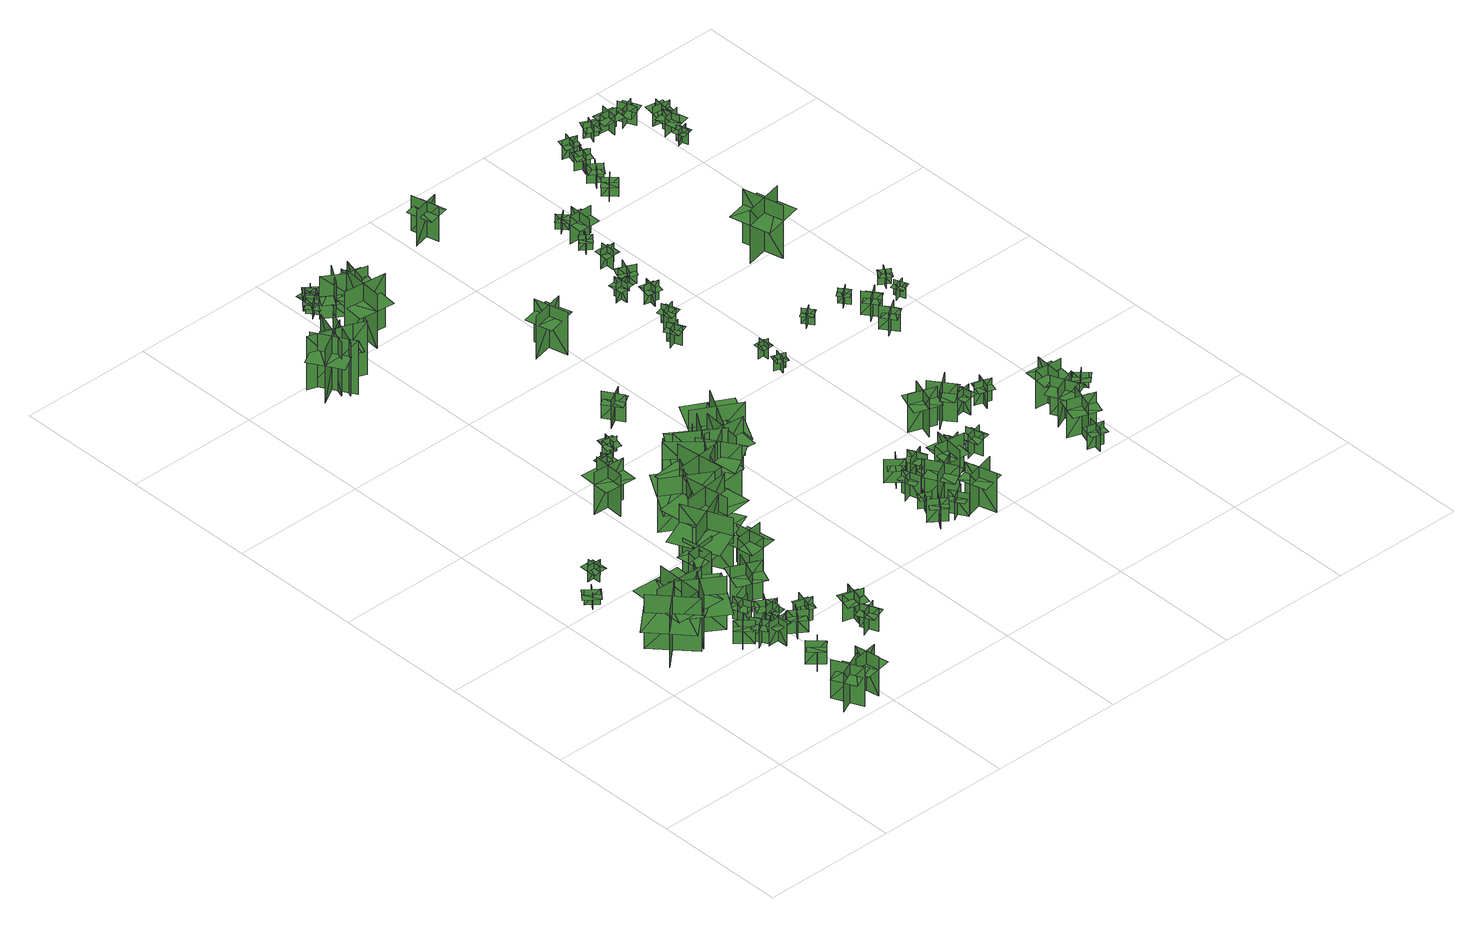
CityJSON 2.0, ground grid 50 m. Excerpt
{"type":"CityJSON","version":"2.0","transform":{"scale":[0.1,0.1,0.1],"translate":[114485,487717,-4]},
"CityObjects":{
"tree1":{"type":"SolitaryVegetationObject","geometry":[{"type":"MultiSurface","lod":"1","boundaries":[[[0,1,2]],[[0,2,3]],[[4,5,6]],[[4,6,7]],[[8,9,10]],[[8,10,11]],[[8,11,12]],[[8,12,13]]]}]},
"tree2":{"type":"SolitaryVegetationObject","geometry":[{"type":"MultiSurface","lod":"1","boundaries":[[[14,15,16]],[[14,16,17]],[[18,19,20]],[[18,20,21]],[[22,23,24]],[[22,24,25]],[[22,26,27]],[[22,27,23]]]}]},
"tree3":{"type":"SolitaryVegetationObject","geometry":[{"type":"MultiSurface","lod":"1","boundaries":[[[28,29,30]],[[28,30,31]],[[32,33,34]],[[32,34,35]],[[36,37,38]],[[36,38,39]],[[36,39,40]],[[36,40,41]]]}]},
"tree4":{"type":"SolitaryVegetationObject","geometry":[{"type":"MultiSurface","lod":"1","boundaries":[[[42,43,44]],[[42,44,45]],[[46,47,48]],[[46,48,49]],[[50,51,52]],[[50,52,53]],[[50,53,54]],[[50,54,55]]]}]},
"tree5":{"type":"SolitaryVegetationObject","geometry":[{"type":"MultiSurface","lod":"1","boundaries":[[[56,57,58]],[[56,58,59]],[[60,61,62]],[[60,62,63]],[[64,65,66]],[[64,66,67]],[[64,68,69]],[[64,69,65]]]}]},
"tree6":{"type":"SolitaryVegetationObject","geometry":[{"type":"MultiSurface","lod":"1","boundaries":[[[70,71,72]],[[70,72,73]],[[74,75,76]],[[74,76,77]],[[78,79,80]],[[78,80,81]],[[78,81,82]],[[78,82,83]]]}]},
"tree7":{"type":"SolitaryVegetationObject","geometry":[{"type":"MultiSurface","lod":"1","boundaries":[[[84,85,86]],[[84,86,87]],[[88,89,90]],[[88,90,91]],[[92,93,94]],[[92,94,95]],[[92,96,97]],[[92,97,93]]]}]},
"tree8":{"type":"SolitaryVegetationObject","geometry":[{"type":"MultiSurface","lod":"1","boundaries":[[[98,99,100]],[[98,100,101]],[[102,103,104]],[[102,104,105]],[[106,107,108]],[[106,108,109]],[[106,110,111]],[[106,111,107]]]}]},
"tree9":{"type":"SolitaryVegetationObject","geometry":[{"type":"MultiSurface","lod":"1","boundaries":[[[112,113,114]],[[112,114,115]],[[116,117,118]],[[116,118,119]],[[120,121,122]],[[120,122,123]],[[120,124,125]],[[120,125,121]]]}]},
"tree10":{"type":"SolitaryVegetationObject","geometry":[{"type":"MultiSurface","lod":"1","boundaries":[[[126,127,128]],[[126,128,129]],[[130,131,132]],[[130,132,133]],[[134,135,136]],[[134,136,137]],[[134,138,139]],[[134,139,135]]]}]},
"tree11":{"type":"SolitaryVegetationObject","geometry":[{"type":"MultiSurface","lod":"1","boundaries":[[[140,141,142]],[[140,142,143]],[[144,145,146]],[[144,146,147]],[[148,149,150]],[[148,150,151]],[[148,152,153]],[[148,153,149]]]}]},
"tree12":{"type":"SolitaryVegetationObject","geometry":[{"type":"MultiSurface","lod":"1","boundaries":[[[154,155,156]],[[154,156,157]],[[158,159,160]],[[158,160,161]],[[162,163,164]],[[162,164,165]],[[162,165,166]],[[162,166,167]]]}]},
"tree13":{"type":"SolitaryVegetationObject","geometry":[{"type":"MultiSurface","lod":"1","boundaries":[[[168,169,170]],[[168,170,171]],[[172,173,174]],[[172,174,175]],[[176,177,178]],[[176,178,179]],[[176,179,180]],[[176,180,181]]]}]},
"tree14":{"type":"SolitaryVegetationObject","geometry":[{"type":"MultiSurface","lod":"1","boundaries":[[[182,183,184]],[[182,184,185]],[[186,187,188]],[[186,188,189]],[[190,191,192]],[[190,192,193]],[[190,194,195]],[[190,195,191]]]}]},
"tree15":{"type":"SolitaryVegetationObject","geometry":[{"type":"MultiSurface","lod":"1","boundaries":[[[196,197,198]],[[196,198,199]],[[200,201,202]],[[200,202,203]],[[204,205,206]],[[204,206,207]],[[204,207,208]],[[204,208,209]]]}]},
"tree16":{"type":"SolitaryVegetationObject","geometry":[{"type":"MultiSurface","lod":"1","boundaries":[[[210,211,212]],[[210,212,213]],[[214,215,216]],[[214,216,217]],[[218,219,220]],[[218,220,221]],[[218,222,223]],[[218,223,219]]]}]},
"tree17":{"type":"SolitaryVegetationObject","geometry":[{"type":"MultiSurface","lod":"1","boundaries":[[[224,225,226]],[[224,226,227]],[[228,229,230]],[[228,230,231]],[[232,233,234]],[[232,234,235]],[[232,236,237]],[[232,237,233]]]}]},
"tree18":{"type":"SolitaryVegetationObject","geometry":[{"type":"MultiSurface","lod":"1","boundaries":[[[238,239,240]],[[238,240,241]],[[242,243,244]],[[242,244,245]],[[246,247,248]],[[246,248,249]],[[246,249,250]],[[246,250,251]]]}]},
"tree19":{"type":"SolitaryVegetationObject","geometry":[{"type":"MultiSurface","lod":"1","boundaries":[[[252,253,254]],[[252,254,255]],[[256,257,258]],[[256,258,259]],[[260,261,262]],[[260,262,263]],[[260,264,265]],[[260,265,261]]]}]},
"tree20":{"type":"SolitaryVegetationObject","geometry":[{"type":"MultiSurface","lod":"1","boundaries":[[[266,267,268]],[[266,268,269]],[[270,271,272]],[[270,272,273]],[[274,275,276]],[[274,276,277]],[[274,277,278]],[[274,278,279]]]}]},
"tree21":{"type":"SolitaryVegetationObject","geometry":[{"type":"MultiSurface","lod":"1","boundaries":[[[280,281,282]],[[280,282,283]],[[284,285,286]],[[284,286,287]],[[288,289,290]],[[288,290,291]],[[288,291,292]],[[288,292,293]]]}]},
"tree22":{"type":"SolitaryVegetationObject","geometry":[{"type":"MultiSurface","lod":"1","boundaries":[[[294,295,296]],[[294,296,297]],[[298,299,300]],[[298,300,301]],[[302,303,304]],[[302,304,305]],[[302,305,306]],[[302,306,307]]]}]},
"tree23":{"type":"SolitaryVegetationObject","geometry":[{"type":"MultiSurface","lod":"1","boundaries":[[[308,309,310]],[[308,310,311]],[[312,313,314]],[[312,314,315]],[[316,317,318]],[[316,318,319]],[[316,319,320]],[[316,320,321]]]}]},
"tree24":{"type":"SolitaryVegetationObject","geometry":[{"type":"MultiSurface","lod":"1","boundaries":[[[322,323,324]],[[322,324,325]],[[326,327,328]],[[326,328,329]],[[330,331,332]],[[330,332,333]],[[330,333,334]],[[330,334,335]]]}]},
"tree25":{"type":"SolitaryVegetationObject","geometry":[{"type":"MultiSurface","lod":"1","boundaries":[[[336,337,338]],[[336,338,339]],[[340,341,342]],[[340,342,343]],[[344,345,346]],[[344,346,347]],[[344,347,348]],[[344,348,349]]]}]},
"tree26":{"type":"SolitaryVegetationObject","geometry":[{"type":"MultiSurface","lod":"1","boundaries":[[[350,351,352]],[[350,352,353]],[[354,355,356]],[[354,356,357]],[[358,359,360]],[[358,360,361]],[[358,361,362]],[[358,362,363]]]}]},
"tree27":{"type":"SolitaryVegetationObject","geometry":[{"type":"MultiSurface","lod":"1","boundaries":[[[364,365,366]],[[364,366,367]],[[368,369,370]],[[368,370,371]],[[372,373,374]],[[372,374,375]],[[372,375,376]],[[372,376,377]]]}]},
"tree28":{"type":"SolitaryVegetationObject","geometry":[{"type":"MultiSurface","lod":"1","boundaries":[[[378,379,380]],[[378,380,381]],[[382,383,384]],[[382,384,385]],[[386,387,388]],[[386,388,389]],[[386,389,390]],[[386,390,391]]]}]},
"tree29":{"type":"SolitaryVegetationObject","geometry":[{"type":"MultiSurface","lod":"1","boundaries":[[[392,393,394]],[[392,394,395]],[[396,397,398]],[[396,398,399]],[[400,401,402]],[[400,402,403]],[[400,403,404]],[[400,404,405]]]}]},
"tree30":{"type":"SolitaryVegetationObject","geometry":[{"type":"MultiSurface","lod":"1","boundaries":[[[406,407,408]],[[406,408,409]],[[410,411,412]],[[410,412,413]],[[414,415,416]],[[414,416,417]],[[414,417,418]],[[414,418,419]]]}]},
"tree31":{"type":"SolitaryVegetationObject","geometry":[{"type":"MultiSurface","lod":"1","boundaries":[[[420,421,422]],[[420,422,423]],[[424,425,426]],[[424,426,427]],[[428,429,430]],[[428,430,431]],[[428,431,432]],[[428,432,433]]]}]},
"tree32":{"type":"SolitaryVegetationObject","geometry":[{"type":"MultiSurface","lod":"1","boundaries":[[[434,435,436]],[[434,436,437]],[[438,439,440]],[[438,440,441]],[[442,443,444]],[[442,444,445]],[[442,445,446]],[[442,446,447]]]}]},
"tree33":{"type":"SolitaryVegetationObject","geometry":[{"type":"MultiSurface","lod":"1","boundaries":[[[448,449,450]],[[448,450,451]],[[452,453,454]],[[452,454,455]],[[456,457,458]],[[456,458,459]],[[456,459,460]],[[456,460,461]]]}]},
"tree34":{"type":"SolitaryVegetationObject","geometry":[{"type":"MultiSurface","lod":"1","boundaries":[[[462,463,464]],[[462,464,465]],[[466,467,468]],[[466,468,469]],[[470,471,472]],[[470,472,473]],[[470,473,474]],[[470,474,475]]]}]},
"tree35":{"type":"SolitaryVegetationObject","geometry":[{"type":"MultiSurface","lod":"1","boundaries":[[[476,477,478]],[[476,478,479]],[[480,481,482]],[[480,482,483]],[[484,485,486]],[[484,486,487]],[[484,487,488]],[[484,488,489]]]}]},
"tree36":{"type":"SolitaryVegetationObject","geometry":[{"type":"MultiSurface","lod":"1","boundaries":[[[490,491,492]],[[490,492,493]],[[494,495,496]],[[494,496,497]],[[498,499,500]],[[498,500,501]],[[498,501,502]],[[498,502,503]]]}]},
"tree37":{"type":"SolitaryVegetationObject","geometry":[{"type":"MultiSurface","lod":"1","boundaries":[[[504,505,506]],[[504,506,507]],[[508,509,510]],[[508,510,511]],[[512,513,514]],[[512,514,515]],[[512,515,516]],[[512,516,517]]]}]},
"tree38":{"type":"SolitaryVegetationObject","geometry":[{"type":"MultiSurface","lod":"1","boundaries":[[[518,519,520]],[[518,520,521]],[[522,523,524]],[[522,524,525]],[[526,527,528]],[[526,528,529]],[[526,529,530]],[[526,530,531]]]}]},
"tree39":{"type":"SolitaryVegetationObject","geometry":[{"type":"MultiSurface","lod":"1","boundaries":[[[532,533,534]],[[532,534,535]],[[536,537,538]],[[536,538,539]],[[540,541,542]],[[540,542,543]],[[540,543,544]],[[540,544,545]]]}]},
"tree40":{"type":"SolitaryVegetationObject","geometry":[{"type":"MultiSurface","lod":"1","boundaries":[[[546,547,548]],[[546,548,549]],[[550,551,552]],[[550,552,553]],[[554,555,556]],[[554,556,557]],[[554,558,559]],[[554,559,555]]]}]},
"tree41":{"type":"SolitaryVegetationObject","geometry":[{"type":"MultiSurface","lod":"1","boundaries":[[[560,561,562]],[[560,562,563]],[[564,565,566]],[[564,566,567]],[[568,569,570]],[[568,570,571]],[[568,571,572]],[[568,572,573]]]}]},
"tree42":{"type":"SolitaryVegetationObject","geometry":[{"type":"MultiSurface","lod":"1","boundaries":[[[574,575,576]],[[574,576,577]],[[578,579,580]],[[578,580,581]],[[582,583,584]],[[582,584,585]],[[582,585,586]],[[582,586,587]]]}]},
"tree43":{"type":"SolitaryVegetationObject","geometry":[{"type":"MultiSurface","lod":"1","boundaries":[[[588,589,590]],[[588,590,591]],[[592,593,594]],[[592,594,595]],[[596,597,593]],[[596,593,592]],[[598,599,589]],[[598,589,588]],[[588,589,600]],[[588,600,601]],[[588,602,603]],[[588,603,589]]]}]},
"tree44":{"type":"SolitaryVegetationObject","geometry":[{"type":"MultiSurface","lod":"1","boundaries":[[[604,605,606]],[[604,606,607]],[[608,609,610]],[[608,610,611]],[[612,613,614]],[[612,614,615]],[[612,615,616]],[[612,616,617]]]}]},
"tree45":{"type":"SolitaryVegetationObject","geometry":[{"type":"MultiSurface","lod":"1","boundaries":[[[618,619,620]],[[618,620,621]],[[622,623,624]],[[622,624,625]],[[626,627,628]],[[626,628,629]],[[626,629,630]],[[626,630,631]]]}]},
"tree46":{"type":"SolitaryVegetationObject","geometry":[{"type":"MultiSurface","lod":"1","boundaries":[[[632,633,634]],[[632,634,635]],[[636,637,638]],[[636,638,639]],[[640,641,642]],[[640,642,643]],[[640,644,645]],[[640,645,641]]]}]},
"tree47":{"type":"SolitaryVegetationObject","geometry":[{"type":"MultiSurface","lod":"1","boundaries":[[[646,647,648]],[[646,648,649]],[[650,651,652]],[[650,652,653]],[[654,655,656]],[[654,656,657]],[[654,657,658]],[[654,658,659]]]}]},
"tree48":{"type":"SolitaryVegetationObject","geometry":[{"type":"MultiSurface","lod":"1","boundaries":[[[660,661,662]],[[660,662,663]],[[664,665,666]],[[664,666,667]],[[668,669,670]],[[668,670,671]],[[668,672,673]],[[668,673,669]]]}]},
"tree49":{"type":"SolitaryVegetationObject","geometry":[{"type":"MultiSurface","lod":"1","boundaries":[[[674,675,676]],[[674,676,677]],[[678,679,680]],[[678,680,681]],[[682,683,684]],[[682,684,685]],[[682,685,686]],[[682,686,687]]]}]},
"tree50":{"type":"SolitaryVegetationObject","geometry":[{"type":"MultiSurface","lod":"1","boundaries":[[[688,689,690]],[[688,690,691]],[[692,693,694]],[[692,694,695]],[[696,697,698]],[[696,698,699]],[[696,700,701]],[[696,701,697]]]}]},
"tree51":{"type":"SolitaryVegetationObject","geometry":[{"type":"MultiSurface","lod":"1","boundaries":[[[702,703,704]],[[702,704,705]],[[706,707,708]],[[706,708,709]],[[710,711,712]],[[710,712,713]],[[710,714,715]],[[710,715,711]]]}]},
"tree52":{"type":"SolitaryVegetationObject","geometry":[{"type":"MultiSurface","lod":"1","boundaries":[[[716,717,718]],[[716,718,719]],[[720,721,722]],[[720,722,723]],[[724,725,726]],[[724,726,727]],[[724,728,729]],[[724,729,725]]]}]},
"tree53":{"type":"SolitaryVegetationObject","geometry":[{"type":"MultiSurface","lod":"1","boundaries":[[[730,731,732]],[[730,732,733]],[[734,735,736]],[[734,736,737]],[[738,739,740]],[[738,740,741]],[[738,742,743]],[[738,743,739]]]}]},
"tree54":{"type":"SolitaryVegetationObject","geometry":[{"type":"MultiSurface","lod":"1","boundaries":[[[744,745,746]],[[744,746,747]],[[748,749,750]],[[748,750,751]],[[752,753,754]],[[752,754,755]],[[752,755,756]],[[752,756,757]]]}]},
"tree55":{"type":"SolitaryVegetationObject","geometry":[{"type":"MultiSurface","lod":"1","boundaries":[[[758,759,760]],[[758,760,761]],[[762,763,764]],[[762,764,765]],[[766,767,768]],[[766,768,769]],[[766,770,771]],[[766,771,767]]]}]},
"tree56":{"type":"SolitaryVegetationObject","geometry":[{"type":"MultiSurface","lod":"1","boundaries":[[[772,773,774]],[[772,774,775]],[[776,777,778]],[[776,778,779]],[[780,781,782]],[[780,782,783]],[[780,784,785]],[[780,785,781]]]}]},
"tree57":{"type":"SolitaryVegetationObject","geometry":[{"type":"MultiSurface","lod":"1","boundaries":[[[786,787,788]],[[786,788,789]],[[790,791,792]],[[790,792,793]],[[794,795,796]],[[794,796,797]],[[794,798,799]],[[794,799,795]]]}]},
"tree58":{"type":"SolitaryVegetationObject","geometry":[{"type":"MultiSurface","lod":"1","boundaries":[[[800,801,802]],[[800,802,803]],[[804,805,806]],[[804,806,807]],[[808,809,810]],[[808,810,811]],[[808,812,813]],[[808,813,809]]]}]},
"tree59":{"type":"SolitaryVegetationObject","geometry":[{"type":"MultiSurface","lod":"1","boundaries":[[[814,815,816]],[[814,816,817]],[[818,819,820]],[[818,820,821]],[[822,823,824]],[[822,824,825]],[[822,826,827]],[[822,827,823]]]}]},
"tree60":{"type":"SolitaryVegetationObject","geometry":[{"type":"MultiSurface","lod":"1","boundaries":[[[828,829,830]],[[828,830,831]],[[832,833,834]],[[832,834,835]],[[836,837,838]],[[836,838,839]],[[836,839,840]],[[836,840,841]]]}]},
"tree61":{"type":"SolitaryVegetationObject","geometry":[{"type":"MultiSurface","lod":"1","boundaries":[[[842,843,844]],[[842,844,845]],[[846,847,848]],[[846,848,849]],[[850,851,852]],[[850,852,853]],[[850,853,854]],[[850,854,855]]]}]},
"tree62":{"type":"SolitaryVegetationObject","geometry":[{"type":"MultiSurface","lod":"1","boundaries":[[[856,857,858]],[[856,858,859]],[[860,861,862]],[[860,862,863]],[[864,865,866]],[[864,866,867]],[[864,867,868]],[[864,868,869]]]}]},
"tree63":{"type":"SolitaryVegetationObject","geometry":[{"type":"MultiSurface","lod":"1","boundaries":[[[870,871,872]],[[870,872,873]],[[874,875,876]],[[874,876,877]],[[878,879,880]],[[878,880,881]],[[878,881,882]],[[878,882,883]]]}]},
"tree64":{"type":"SolitaryVegetationObject","geometry":[{"type":"MultiSurface","lod":"1","boundaries":[[[884,885,886]],[[884,886,887]],[[888,889,890]],[[888,890,891]],[[892,893,894]],[[892,894,895]],[[892,895,896]],[[892,896,897]]]}]},
"tree65":{"type":"SolitaryVegetationObject","geometry":[{"type":"MultiSurface","lod":"1","boundaries":[[[898,899,900]],[[898,900,901]],[[902,903,904]],[[902,904,905]],[[906,907,908]],[[906,908,909]],[[906,909,910]],[[906,910,911]]]}]},
"tree66":{"type":"SolitaryVegetationObject","geometry":[{"type":"MultiSurface","lod":"1","boundaries":[[[912,913,914]],[[912,914,915]],[[916,917,918]],[[916,918,919]],[[920,921,922]],[[920,922,923]],[[920,923,924]],[[920,924,925]]]}]},
"tree67":{"type":"SolitaryVegetationObject","geometry":[{"type":"MultiSurface","lod":"1","boundaries":[[[926,927,928]],[[926,928,929]],[[930,931,932]],[[930,932,933]],[[934,935,936]],[[934,936,937]],[[934,937,938]],[[934,938,939]]]}]},
"tree68":{"type":"SolitaryVegetationObject","geometry":[{"type":"MultiSurface","lod":"1","boundaries":[[[940,941,942]],[[940,942,943]],[[944,945,946]],[[944,946,947]],[[948,949,950]],[[948,950,951]],[[948,952,953]],[[948,953,949]]]}]},
"tree69":{"type":"SolitaryVegetationObject","geometry":[{"type":"MultiSurface","lod":"1","boundaries":[[[954,955,956]],[[954,956,957]],[[958,959,960]],[[958,960,961]],[[962,963,964]],[[962,964,965]],[[962,965,966]],[[962,966,967]]]}]},
"tree70":{"type":"SolitaryVegetationObject","geometry":[{"type":"MultiSurface","lod":"1","boundaries":[[[968,969,970]],[[968,970,971]],[[972,973,974]],[[972,974,975]],[[976,977,978]],[[976,978,979]],[[976,979,980]],[[976,980,981]]]}]},
"tree71":{"type":"SolitaryVegetationObject","geometry":[{"type":"MultiSurface","lod":"1","boundaries":[[[982,983,984]],[[982,984,985]],[[986,987,988]],[[986,988,989]],[[990,991,992]],[[990,992,993]],[[990,993,994]],[[990,994,995]]]}]},
"tree72":{"type":"SolitaryVegetationObject","geometry":[{"type":"MultiSurface","lod":"1","boundaries":[[[996,997,998]],[[996,998,999]],[[1000,1001,1002]],[[1000,1002,1003]],[[1004,1005,1006]],[[1004,1006,1007]],[[1004,1007,1008]],[[1004,1008,1009]]]}]},
"tree73":{"type":"SolitaryVegetationObject","geometry":[{"type":"MultiSurface","lod":"1","boundaries":[[[1010,1011,1012]],[[1010,1012,1013]],[[1014,1015,1016]],[[1014,1016,1017]],[[1018,1019,1020]],[[1018,1020,1021]],[[1018,1021,1022]],[[1018,1022,1023]]]}]},
"tree74":{"type":"SolitaryVegetationObject","geometry":[{"type":"MultiSurface","lod":"1","boundaries":[[[1024,1025,1026]],[[1024,1026,1027]],[[1028,1029,1030]],[[1028,1030,1031]],[[1032,1033,1034]],[[1032,1034,1035]],[[1032,1035,1036]],[[1032,1036,1037]]]}]},
"tree75":{"type":"SolitaryVegetationObject","geometry":[{"type":"MultiSurface","lod":"1","boundaries":[[[1038,1039,1040]],[[1038,1040,1041]],[[1042,1043,1044]],[[1042,1044,1045]],[[1046,1047,1048]],[[1046,1048,1049]],[[1046,1049,1050]],[[1046,1050,1051]]]}]},
"tree76":{"type":"SolitaryVegetationObject","geometry":[{"type":"MultiSurface","lod":"1","boundaries":[[[1052,1053,1054]],[[1052,1054,1055]],[[1056,1057,1058]],[[1056,1058,1059]],[[1060,1061,1062]],[[1060,1062,1063]],[[1060,1063,1064]],[[1060,1064,1065]]]}]},
"tree77":{"type":"SolitaryVegetationObject","geometry":[{"type":"MultiSurface","lod":"1","boundaries":[[[1066,1067,1068]],[[1066,1068,1069]],[[1070,1071,1072]],[[1070,1072,1073]],[[1074,1075,1076]],[[1074,1076,1077]],[[1074,1077,1078]],[[1074,1078,1079]]]}]},
"tree78":{"type":"SolitaryVegetationObject","geometry":[{"type":"MultiSurface","lod":"1","boundaries":[[[1080,1081,1082]],[[1080,1082,1083]],[[1084,1085,1086]],[[1084,1086,1087]],[[1088,1089,1090]],[[1088,1090,1091]],[[1088,1091,1092]],[[1088,1092,1093]]]}]},
"tree79":{"type":"SolitaryVegetationObject","geometry":[{"type":"MultiSurface","lod":"1","boundaries":[[[1094,1095,1096]],[[1094,1096,1097]],[[1098,1099,1100]],[[1098,1100,1101]],[[1102,1103,1104]],[[1102,1104,1105]],[[1102,1105,1106]],[[1102,1106,1107]]]}]},
"tree80":{"type":"SolitaryVegetationObject","geometry":[{"type":"MultiSurface","lod":"1","boundaries":[[[1108,1109,1110]],[[1108,1110,1111]],[[1112,1113,1114]],[[1112,1114,1115]],[[1116,1117,1118]],[[1116,1118,1119]],[[1116,1119,1120]],[[1116,1120,1121]]]}]},
"tree81":{"type":"SolitaryVegetationObject","geometry":[{"type":"MultiSurface","lod":"1","boundaries":[[[1122,1123,1124]],[[1122,1124,1125]],[[1126,1127,1128]],[[1126,1128,1129]],[[1130,1131,1132]],[[1130,1132,1133]],[[1130,1133,1134]],[[1130,1134,1135]]]}]},
"tree82":{"type":"SolitaryVegetationObject","geometry":[{"type":"MultiSurface","lod":"1","boundaries":[[[1136,1137,1138]],[[1136,1138,1139]],[[1140,1141,1142]],[[1140,1142,1143]],[[1144,1145,1146]],[[1144,1146,1147]],[[1144,1147,1148]],[[1144,1148,1149]]]}]},
"tree83":{"type":"SolitaryVegetationObject","geometry":[{"type":"MultiSurface","lod":"1","boundaries":[[[1150,1151,1152]],[[1150,1152,1153]],[[1154,1155,1156]],[[1154,1156,1157]],[[1158,1159,1160]],[[1158,1160,1161]],[[1158,1162,1163]],[[1158,1163,1159]]]}]},
"tree84":{"type":"SolitaryVegetationObject","geometry":[{"type":"MultiSurface","lod":"1","boundaries":[[[1164,1165,1166]],[[1164,1166,1167]],[[1168,1169,1170]],[[1168,1170,1171]],[[1172,1173,1174]],[[1172,1174,1175]],[[1172,1176,1177]],[[1172,1177,1173]]]}]},
"tree85":{"type":"SolitaryVegetationObject","geometry":[{"type":"MultiSurface","lod":"1","boundaries":[[[1178,1179,1180]],[[1178,1180,1181]],[[1182,1183,1184]],[[1182,1184,1185]],[[1186,1187,1188]],[[1186,1188,1189]],[[1186,1189,1190]],[[1186,1190,1191]]]}]},
"tree86":{"type":"SolitaryVegetationObject","geometry":[{"type":"MultiSurface","lod":"1","boundaries":[[[1192,1193,1194]],[[1192,1194,1195]],[[1196,1197,1198]],[[1196,1198,1199]],[[1200,1201,1202]],[[1200,1202,1203]],[[1200,1203,1204]],[[1200,1204,1205]]]}]},
"tree87":{"type":"SolitaryVegetationObject","geometry":[{"type":"MultiSurface","lod":"1","boundaries":[[[1206,1207,1208]],[[1206,1208,1209]],[[1210,1211,1212]],[[1210,1212,1213]],[[1214,1215,1216]],[[1214,1216,1217]],[[1214,1217,1218]],[[1214,1218,1219]]]}]},
"tree88":{"type":"SolitaryVegetationObject","geometry":[{"type":"MultiSurface","lod":"1","boundaries":[[[1220,1221,1222]],[[1220,1222,1223]],[[1224,1225,1226]],[[1224,1226,1227]],[[1228,1229,1230]],[[1228,1230,1231]],[[1228,1231,1232]],[[1228,1232,1233]]]}]},
"tree89":{"type":"SolitaryVegetationObject","geometry":[{"type":"MultiSurface","lod":"1","boundaries":[[[1234,1235,1236]],[[1234,1236,1237]],[[1238,1239,1240]],[[1238,1240,1241]],[[1242,1243,1244]],[[1242,1244,1245]],[[1242,1245,1246]],[[1242,1246,1247]]]}]},
"tree90":{"type":"SolitaryVegetationObject","geometry":[{"type":"MultiSurface","lod":"1","boundaries":[[[1248,1249,1250]],[[1248,1250,1251]],[[1252,1253,1254]],[[1252,1254,1255]],[[1256,1257,1258]],[[1256,1258,1259]],[[1256,1259,1260]],[[1256,1260,1261]]]}]},
"tree91":{"type":"SolitaryVegetationObject","geometry":[{"type":"MultiSurface","lod":"1","boundaries":[[[1262,1263,1264]],[[1262,1264,1265]],[[1266,1267,1268]],[[1266,1268,1269]],[[1270,1271,1272]],[[1270,1272,1273]],[[1270,1273,1274]],[[1270,1274,1275]]]}]},
"tree92":{"type":"SolitaryVegetationObject","geometry":[{"type":"MultiSurface","lod":"1","boundaries":[[[1276,1277,1278]],[[1276,1278,1279]],[[1280,1281,1282]],[[1280,1282,1283]],[[1284,1285,1286]],[[1284,1286,1287]],[[1284,1287,1288]],[[1284,1288,1289]]]}]},
"tree93":{"type":"SolitaryVegetationObject","geometry":[{"type":"MultiSurface","lod":"1","boundaries":[[[1290,1291,1292]],[[1290,1292,1293]],[[1294,1295,1296]],[[1294,1296,1297]],[[1298,1299,1300]],[[1298,1300,1301]],[[1298,1301,1302]],[[1298,1302,1303]]]}]},
"tree94":{"type":"SolitaryVegetationObject","geometry":[{"type":"MultiSurface","lod":"1","boundaries":[[[1304,1305,1306]],[[1304,1306,1307]],[[1308,1309,1310]],[[1308,1310,1311]],[[1312,1313,1314]],[[1312,1314,1315]],[[1312,1315,1316]],[[1312,1316,1317]]]}]},
"tree95":{"type":"SolitaryVegetationObject","geometry":[{"type":"MultiSurface","lod":"1","boundaries":[[[1318,1319,1320]],[[1318,1320,1321]],[[1322,1323,1324]],[[1322,1324,1325]],[[1326,1327,1328]],[[1326,1328,1329]],[[1326,1329,1330]],[[1326,1330,1331]]]}]},
"tree96":{"type":"SolitaryVegetationObject","geometry":[{"type":"MultiSurface","lod":"1","boundaries":[[[1332,1333,1334]],[[1332,1334,1335]],[[1336,1337,1338]],[[1336,1338,1339]],[[1340,1341,1342]],[[1340,1342,1343]],[[1340,1343,1344]],[[1340,1344,1345]]]}]},
"tree97":{"type":"SolitaryVegetationObject","geometry":[{"type":"MultiSurface","lod":"1","boundaries":[[[1346,1347,1348]],[[1346,1348,1349]],[[1350,1351,1352]],[[1350,1352,1353]],[[1354,1355,1356]],[[1354,1356,1357]],[[1354,1357,1358]],[[1354,1358,1359]]]}]},
"tree98":{"type":"SolitaryVegetationObject","geometry":[{"type":"MultiSurface","lod":"1","boundaries":[[[1360,1361,1362]],[[1360,1362,1363]],[[1364,1365,1366]],[[1364,1366,1367]],[[1368,1369,1370]],[[1368,1370,1371]],[[1368,1371,1372]],[[1368,1372,1373]]]}]},
"tree99":{"type":"SolitaryVegetationObject","geometry":[{"type":"MultiSurface","lod":"1","boundaries":[[[1374,1375,1376]],[[1374,1376,1377]],[[1378,1379,1380]],[[1378,1380,1381]],[[1382,1383,1384]],[[1382,1384,1385]],[[1382,1385,1386]],[[1382,1386,1387]]]}]}
},
"vertices":[
[84,729,30],[84,729,247],[208,590,247],[208,590,30],[210,720,30],[210,720,247],[75,599,247],[75,599,30],[230,738,176],[168,808,176],[1,658,176],[63,589,176],[125,519,176],[293,668,176],
[428,93,32],[321,43,32],[321,43,189],[428,93,189],[340,124,32],[390,17,32],[390,17,189],[340,124,189],[419,88,148],[321,43,148],[341,0,148],[439,46,148],[399,131,148],[301,85,148],
[106,994,27],[106,994,89],[139,1036,89],[139,1036,27],[102,1030,27],[102,1030,89],[143,998,89],[143,998,27],[96,1035,68],[79,1014,68],[129,974,68],[146,995,68],[163,1016,68],[113,1056,68],
[132,718,32],[132,718,249],[319,711,249],[319,711,32],[226,802,32],[226,802,249],[220,622,249],[220,622,32],[227,830,178],[133,833,178],[126,609,178],[219,606,178],[313,602,178],[321,827,178],
[395,63,39],[489,79,39],[489,79,196],[395,63,196],[455,21,39],[439,115,39],[439,115,196],[455,21,196],[455,21,145],[439,115,145],[388,106,145],[403,13,145],[506,30,145],[490,123,145],
[346,620,30],[346,620,247],[189,722,247],[189,722,30],[222,596,30],[222,596,247],[320,747,247],[320,747,30],[207,573,177],[285,522,177],[407,710,177],[329,761,177],[250,812,177],[128,624,177],
[361,501,31],[310,550,31],[310,550,125],[361,501,125],[359,557,31],[310,506,31],[310,506,125],[359,557,125],[356,505,101],[310,550,101],[290,530,101],[337,485,101],[376,525,101],[329,570,101],
[459,122,40],[486,62,40],[486,62,151],[459,122,151],[441,74,40],[501,102,40],[501,102,151],[441,74,151],[441,74,115],[501,102,115],[486,135,115],[426,107,115],[456,41,115],[517,69,115],
[401,310,35],[452,262,35],[452,262,129],[401,310,129],[403,254,35],[451,306,35],[451,306,129],[403,254,129],[405,306,105],[452,262,105],[472,282,105],[424,327,105],[386,286,105],[433,241,105],
[410,509,36],[350,472,36],[350,472,130],[410,509,130],[356,522,36],[393,462,36],[393,462,130],[356,522,130],[405,506,106],[350,472,106],[365,448,106],[420,482,106],[390,530,106],[335,496,106],
[382,457,36],[453,459,36],[453,459,130],[382,457,130],[423,419,36],[421,490,36],[421,490,130],[423,419,130],[388,457,106],[453,459,106],[452,487,106],[387,485,106],[389,429,106],[454,431,106],
[196,1113,26],[196,1113,88],[250,1114,88],[250,1114,26],[222,1139,26],[222,1139,88],[223,1087,88],[223,1087,26],[222,1147,68],[195,1146,68],[196,1082,68],[223,1083,68],[250,1083,68],[249,1147,68],
[420,583,34],[397,645,34],[397,645,126],[420,583,126],[439,623,34],[377,600,34],[377,600,126],[439,623,126],[439,623,100],[427,654,100],[365,631,100],[377,600,100],[388,569,100],[450,592,100],
[459,563,35],[469,507,35],[469,507,129],[459,563,129],[434,527,35],[490,537,35],[490,537,129],[434,527,129],[434,527,98],[490,537,98],[485,567,98],[429,557,98],[439,496,98],[495,506,98],
[485,543,34],[429,579,34],[429,579,126],[485,543,126],[476,587,34],[441,531,34],[441,531,126],[476,587,126],[476,587,100],[448,604,100],[412,548,100],[441,531,100],[469,513,100],[504,569,100],
[524,424,36],[466,465,36],[466,465,130],[524,424,130],[514,479,36],[473,421,36],[473,421,130],[514,479,130],[519,427,105],[466,465,105],[450,442,105],[503,404,105],[535,450,105],[482,488,105],
[561,510,35],[540,443,35],[540,443,129],[561,510,129],[512,484,35],[579,463,35],[579,463,129],[512,484,129],[560,505,105],[540,443,105],[567,434,105],[586,496,105],[533,513,105],[513,451,105],
[510,732,31],[468,630,31],[468,630,185],[510,732,185],[442,705,31],[544,662,31],[544,662,185],[442,705,185],[442,705,142],[421,654,142],[523,611,142],[544,662,142],[565,713,142],[463,756,142],
[507,862,33],[390,846,33],[390,846,190],[507,862,190],[432,918,33],[448,801,33],[448,801,190],[432,918,190],[497,860,149],[390,846,149],[396,800,149],[503,814,149],[491,907,149],[384,893,149],
[706,317,36],[644,292,36],[644,292,129],[706,317,129],[665,335,36],[690,273,36],[690,273,129],[665,335,129],[665,335,103],[634,322,103],[659,261,103],[690,273,103],[721,285,103],[696,347,103],
[674,347,35],[693,422,35],[693,422,143],[674,347,143],[718,373,35],[643,392,35],[643,392,143],[718,373,143],[718,373,113],[728,410,113],[653,430,113],[643,392,113],[634,355,113],[709,335,113],
[572,832,29],[572,832,246],[496,1003,246],[496,1003,29],[454,879,29],[454,879,246],[619,953,246],[619,953,29],[429,868,175],[467,782,175],[672,874,175],[634,959,175],[596,1045,175],[391,954,175],
[671,812,33],[561,799,33],[561,799,186],[671,812,186],[613,858,33],[626,748,33],[626,748,186],[613,858,186],[613,858,143],[558,851,143],[572,741,143],[626,748,143],[681,755,143],[668,865,143],
[629,920,30],[629,920,247],[606,1106,247],[606,1106,30],[531,1000,30],[531,1000,247],[710,1022,247],[710,1022,30],[503,997,176],[514,904,176],[737,931,176],[726,1024,176],[715,1117,176],[492,1090,176],
[522,1421,20],[515,1299,20],[515,1299,189],[522,1421,189],[461,1367,20],[582,1360,20],[582,1360,189],[461,1367,189],[461,1367,141],[458,1306,141],[579,1300,141],[582,1360,141],[586,1421,141],[464,1428,141],
[539,1152,26],[539,1152,243],[699,1054,243],[699,1054,26],[662,1179,26],[662,1179,243],[568,1025,243],[568,1025,26],[677,1203,173],[597,1252,173],[480,1060,173],[560,1011,173],[640,963,173],[757,1154,173],
[267,2500,10],[349,2359,10],[349,2359,227],[267,2500,227],[241,2399,10],[241,2399,227],[382,2481,227],[382,2481,10],[241,2399,159],[275,2340,159],[387,2406,159],[353,2464,159],[319,2523,159],[207,2458,159],
[707,1236,33],[707,1236,250],[725,1050,250],[725,1050,33],[803,1154,33],[803,1154,250],[623,1137,250],[623,1137,33],[830,1157,180],[821,1250,180],[598,1228,180],[607,1135,180],[616,1042,180],[839,1064,180],
[305,2390,10],[357,2544,10],[357,2544,227],[305,2390,227],[398,2436,10],[398,2436,227],[244,2489,227],[244,2489,10],[398,2436,158],[420,2501,158],[297,2542,158],[275,2478,158],[253,2414,158],[376,2372,158],
[761,1069,34],[733,1150,34],[733,1150,127],[761,1069,127],[787,1125,34],[706,1097,34],[706,1097,127],[787,1125,127],[784,1124,101],[771,1159,101],[697,1133,101],[709,1098,101],[721,1062,101],[796,1088,101],
[668,1503,25],[668,1503,87],[614,1500,87],[614,1500,25],[643,1477,25],[643,1477,87],[641,1528,87],[641,1528,25],[643,1469,67],[670,1470,67],[667,1534,67],[641,1533,67],[614,1532,67],[617,1467,67],
[390,2521,9],[327,2371,9],[327,2371,226],[390,2521,226],[294,2481,9],[294,2481,226],[444,2418,226],[444,2418,9],[294,2481,158],[267,2418,158],[387,2368,158],[414,2431,158],[440,2493,158],[320,2543,158],
[816,1153,31],[816,1153,248],[679,1280,248],[679,1280,31],[690,1151,31],[690,1151,248],[813,1283,248],[813,1283,31],[671,1131,177],[739,1067,177],[892,1231,177],[824,1295,177],[755,1359,177],[602,1194,177],
[877,1206,28],[745,1124,28],[745,1124,243],[877,1206,243],[777,1230,28],[858,1098,28],[858,1098,243],[777,1230,243],[777,1230,183],[711,1189,183],[792,1058,183],[858,1098,183],[924,1139,183],[842,1271,183],
[739,1559,24],[739,1559,86],[687,1572,86],[687,1572,24],[707,1541,24],[707,1541,86],[720,1591,86],[720,1591,24],[705,1533,66],[731,1527,66],[747,1589,66],[721,1596,66],[695,1602,66],[679,1540,66],
[861,1311,33],[861,1311,250],[757,1156,250],[757,1156,33],[883,1187,33],[883,1187,250],[733,1288,250],[733,1288,33],[906,1171,180],[958,1249,180],[772,1374,180],[720,1297,180],[668,1219,180],[854,1094,180],
[812,1223,26],[966,1205,26],[966,1205,242],[812,1223,242],[875,1142,26],[893,1296,26],[893,1296,242],[875,1142,242],[875,1142,181],[952,1133,181],[970,1287,181],[893,1296,181],[816,1305,181],[798,1151,181],
[861,1349,24],[861,1349,241],[1025,1259,241],[1025,1259,24],[983,1382,24],[983,1382,241],[896,1224,241],[896,1224,24],[996,1407,171],[914,1452,171],[806,1255,171],[888,1210,171],[970,1165,171],[1078,1362,171],
[487,2569,19],[649,2552,19],[649,2552,236],[487,2569,236],[553,2488,19],[553,2488,236],[570,2650,236],[570,2650,19],[553,2488,168],[621,2481,168],[634,2610,168],[567,2617,168],[499,2624,168],[486,2495,168],
[826,1725,19],[870,1655,19],[870,1655,129],[826,1725,129],[812,1662,19],[882,1705,19],[882,1705,129],[812,1662,129],[830,1719,100],[870,1655,100],[897,1673,100],[857,1737,100],[802,1702,100],[842,1638,100],
[552,2745,10],[552,2745,72],[520,2788,72],[520,2788,10],[516,2751,10],[516,2751,72],[557,2782,72],[557,2782,10],[510,2746,52],[526,2725,52],[577,2764,52],[561,2785,52],[545,2806,52],[494,2768,52],
[561,2801,11],[561,2801,73],[525,2762,73],[525,2762,11],[562,2765,11],[562,2765,73],[524,2800,73],[524,2800,11],[568,2760,53],[586,2779,53],[538,2823,53],[520,2803,53],[502,2783,53],[549,2740,53],
[594,2748,101],[543,2669,101],[583,2643,101],[634,2721,101],[608,2685,101],[530,2735,101],[527,2731,187],[605,2680,187],[605,2680,15],[527,2731,15],[590,2750,15],[539,2671,15],[543,2669,187],[594,2748,187],[554,2773,101],[503,2695,101],
[574,2802,12],[574,2802,74],[520,2801,74],[520,2801,12],[548,2777,12],[548,2777,74],[547,2828,74],[547,2828,12],[548,2769,54],[575,2769,54],[574,2834,54],[547,2833,54],[520,2833,54],[521,2768,54],
[534,2766,15],[534,2766,77],[584,2783,77],[584,2783,15],[550,2798,15],[550,2798,77],[567,2749,77],[567,2749,15],[548,2806,57],[522,2797,57],[543,2736,57],[568,2745,57],[594,2754,57],[573,2814,57],
[1203,594,31],[1260,553,31],[1260,553,125],[1203,594,125],[1212,539,31],[1253,597,31],[1253,597,125],[1212,539,125],[1208,591,101],[1260,553,101],[1277,576,101],[1224,614,101],[1191,568,101],[1244,531,101],
[543,2828,15],[543,2828,77],[583,2794,77],[583,2794,15],[579,2830,15],[579,2830,77],[545,2791,77],[545,2791,15],[584,2836,56],[563,2854,56],[522,2805,56],[542,2788,56],[563,2770,56],[604,2819,56],
[1235,632,32],[1258,674,32],[1258,674,94],[1235,632,94],[1271,643,32],[1229,665,32],[1229,665,94],[1271,643,94],[1237,635,78],[1258,674,78],[1241,682,78],[1221,644,78],[1254,627,78],[1274,665,78],
[646,2660,20],[672,2756,20],[672,2756,159],[646,2660,159],[704,2693,20],[608,2718,20],[608,2718,159],[704,2693,159],[704,2693,120],[717,2741,120],[621,2767,120],[608,2718,120],[595,2670,120],[691,2645,120],
[1324,524,31],[1289,585,31],[1289,585,125],[1324,524,125],[1338,578,31],[1277,543,31],[1277,543,125],[1338,578,125],[1321,529,101],[1289,585,101],[1264,571,101],[1296,515,101],[1345,543,101],[1313,599,101],
[1272,697,31],[1252,765,31],[1252,765,125],[1272,697,125],[1298,747,31],[1230,726,31],[1230,726,125],[1298,747,125],[1270,703,100],[1252,765,100],[1225,757,100],[1244,695,100],[1297,711,100],[1278,773,100],
[1292,699,28],[1347,595,28],[1347,595,184],[1292,699,184],[1265,610,28],[1369,665,28],[1369,665,184],[1265,610,184],[1297,690,144],[1347,595,144],[1388,616,144],[1338,712,144],[1255,669,144],[1305,573,144],
[1301,847,31],[1255,793,31],[1255,793,125],[1301,847,125],[1245,843,31],[1299,796,31],[1299,796,125],[1245,843,125],[1297,843,100],[1255,793,100],[1276,775,100],[1319,825,100],[1276,861,100],[1234,812,100],
[718,2769,12],[718,2769,74],[707,2822,74],[707,2822,12],[688,2790,12],[688,2790,74],[739,2800,74],[739,2800,12],[680,2788,53],[686,2762,53],[748,2775,53],[743,2801,53],[738,2827,53],[675,2815,53],
[1405,482,29],[1373,595,29],[1373,595,186],[1405,482,186],[1450,563,29],[1336,532,29],[1336,532,186],[1450,563,186],[1402,491,146],[1373,595,146],[1328,583,146],[1357,479,146],[1447,504,146],[1418,608,146],
[1375,720,30],[1305,728,30],[1305,728,124],[1375,720,124],[1340,764,30],[1332,693,30],[1332,693,124],[1340,764,124],[1369,721,99],[1305,728,99],[1302,700,99],[1366,693,99],[1373,748,99],[1308,756,99],
[1313,787,30],[1379,814,30],[1379,814,124],[1313,787,124],[1366,766,30],[1338,831,30],[1338,831,124],[1366,766,124],[1319,789,100],[1379,814,100],[1368,840,100],[1308,815,100],[1330,763,100],[1390,789,100],
[888,2096,20],[1015,2126,20],[1015,2126,192],[888,2096,192],[976,2043,20],[946,2169,20],[946,2169,192],[976,2043,192],[899,2099,148],[1015,2126,148],[1003,2176,148],[888,2149,148],[911,2049,148],[1027,2076,148],
[1406,656,26],[1420,774,26],[1420,774,183],[1406,656,183],[1479,715,26],[1362,728,26],[1362,728,183],[1479,715,183],[1407,666,142],[1420,774,142],[1374,779,142],[1361,672,142],[1454,661,142],[1466,768,142],
[1503,750,30],[1480,812,30],[1480,812,122],[1503,750,122],[1522,790,30],[1459,767,30],[1459,767,122],[1522,790,122],[1522,790,96],[1511,821,96],[1448,799,96],[1459,767,96],[1470,736,96],[1533,758,96],
[1597,769,31],[1533,752,31],[1533,752,123],[1597,769,123],[1559,792,31],[1576,727,31],[1576,727,123],[1559,792,123],[1559,792,98],[1527,783,98],[1544,719,98],[1576,727,98],[1608,736,98],[1591,800,98],
[1285,1856,29],[1234,1835,29],[1234,1835,106],[1285,1856,106],[1251,1870,29],[1272,1819,29],[1272,1819,106],[1251,1870,106],[1251,1870,85],[1226,1860,85],[1247,1809,85],[1272,1819,85],[1298,1830,85],[1277,1881,85],
[1554,1019,29],[1519,922,29],[1519,922,183],[1554,1019,183],[1486,986,29],[1583,952,29],[1583,952,183],[1486,986,183],[1486,986,143],[1470,940,143],[1566,906,143],[1583,952,143],[1599,999,143],[1503,1033,143],
[1430,1502,34],[1388,1514,34],[1388,1514,95],[1430,1502,95],[1416,1528,34],[1404,1485,34],[1404,1485,95],[1416,1528,95],[1416,1528,78],[1395,1534,78],[1383,1491,78],[1404,1485,78],[1425,1479,78],[1437,1522,78],
[1337,1937,29],[1284,1921,29],[1284,1921,106],[1337,1937,106],[1305,1955,29],[1320,1901,29],[1320,1901,106],[1305,1955,106],[1305,1955,85],[1278,1947,85],[1294,1894,85],[1320,1901,85],[1347,1909,85],[1331,1962,85],
[1652,990,29],[1571,928,29],[1571,928,184],[1652,990,184],[1578,999,29],[1640,918,29],[1640,918,184],[1578,999,184],[1578,999,143],[1539,970,143],[1601,888,143],[1640,918,143],[1680,948,143],[1618,1029,143],
[1442,1597,32],[1398,1598,32],[1398,1598,93],[1442,1597,93],[1422,1618,32],[1421,1574,32],[1421,1574,93],[1422,1618,93],[1422,1618,76],[1400,1619,76],[1399,1574,76],[1421,1574,76],[1443,1574,76],[1444,1618,76],
[1057,2866,22],[1082,2763,22],[1082,2763,163],[1057,2866,163],[1014,2794,22],[1117,2819,22],[1117,2819,163],[1014,2794,163],[1059,2857,126],[1082,2763,126],[1123,2772,126],[1100,2867,126],[1019,2847,126],[1041,2753,126],
[1269,2128,30],[1324,2135,30],[1324,2135,107],[1269,2128,107],[1297,2105,30],[1291,2160,30],[1291,2160,107],[1297,2105,107],[1297,2105,85],[1325,2108,85],[1319,2163,85],[1291,2160,85],[1264,2157,85],[1270,2102,85],
[1329,2061,29],[1383,2050,29],[1383,2050,106],[1329,2061,106],[1349,2030,29],[1360,2084,29],[1360,2084,106],[1349,2030,106],[1349,2030,84],[1377,2025,84],[1387,2079,84],[1360,2084,84],[1333,2090,84],[1322,2035,84],
[1660,940,31],[1721,950,31],[1721,950,123],[1660,940,123],[1696,914,31],[1687,975,31],[1687,975,123],[1696,914,123],[1696,914,99],[1725,918,99],[1716,979,99],[1687,975,99],[1658,970,99],[1667,910,99],
[1388,2158,30],[1329,2182,30],[1329,2182,109],[1388,2158,109],[1368,2205,30],[1344,2146,30],[1344,2146,109],[1368,2205,109],[1386,2164,83],[1396,2191,83],[1338,2214,83],[1327,2187,83],[1316,2160,83],[1375,2137,83],
[1882,548,31],[1868,488,31],[1868,488,124],[1882,548,124],[1844,524,31],[1903,510,31],[1903,510,124],[1844,524,124],[1844,524,99],[1837,495,99],[1897,481,99],[1903,510,99],[1910,539,99],[1850,553,99],
[1738,943,31],[1796,924,31],[1796,924,123],[1738,943,123],[1758,903,31],[1778,962,31],[1778,962,123],[1758,903,123],[1758,903,99],[1786,894,99],[1806,952,99],[1778,962,99],[1750,971,99],[1730,912,99],
[1907,649,29],[1874,552,29],[1874,552,183],[1907,649,183],[1840,616,29],[1937,582,29],[1937,582,183],[1840,616,183],[1840,616,143],[1824,569,143],[1921,536,143],[1937,582,143],[1953,629,143],[1856,662,143],
[1382,2318,31],[1382,2262,31],[1382,2262,108],[1382,2318,108],[1355,2292,31],[1411,2292,31],[1411,2292,108],[1355,2292,108],[1355,2292,86],[1355,2264,86],[1411,2264,86],[1411,2292,86],[1411,2319,86],[1355,2319,86],
[1401,2417,31],[1374,2381,31],[1374,2381,92],[1401,2417,92],[1371,2413,31],[1407,2386,31],[1407,2386,92],[1371,2413,92],[1371,2413,75],[1358,2395,75],[1393,2368,75],[1407,2386,75],[1420,2404,75],[1385,2430,75],
[1887,746,30],[1927,652,30],[1927,652,184],[1887,746,184],[1859,677,30],[1954,717,30],[1954,717,184],[1859,677,184],[1859,677,144],[1878,632,144],[1973,671,144],[1954,717,144],[1934,762,144],[1840,722,144],
[1658,1637,31],[1622,1611,31],[1622,1611,93],[1658,1637,93],[1629,1642,31],[1655,1606,31],[1655,1606,93],[1629,1642,93],[1629,1642,75],[1611,1629,75],[1637,1593,75],[1655,1606,75],[1673,1619,75],[1647,1655,75],
[1413,2408,29],[1416,2496,29],[1416,2496,139],[1413,2408,139],[1464,2456,29],[1376,2459,29],[1376,2459,139],[1464,2456,139],[1419,2413,103],[1460,2412,103],[1461,2500,103],[1421,2501,103],[1380,2502,103],[1378,2414,103],
[1918,740,30],[1926,842,30],[1926,842,185],[1918,740,185],[1974,789,30],[1872,797,30],[1872,797,185],[1974,789,185],[1974,789,145],[1978,838,145],[1876,846,145],[1872,797,145],[1868,748,145],[1971,740,145],
[1420,2514,31],[1392,2547,31],[1392,2547,92],[1420,2514,92],[1423,2543,31],[1389,2514,31],[1389,2514,92],[1423,2543,92],[1423,2543,75],[1408,2560,75],[1375,2531,75],[1389,2514,75],[1404,2497,75],[1437,2526,75],
[1845,1438,33],[1786,1398,33],[1786,1398,127],[1845,1438,127],[1790,1448,33],[1830,1390,33],[1830,1390,127],[1790,1448,127],[1840,1435,102],[1786,1398,102],[1802,1375,102],[1856,1411,102],[1824,1458,102],[1771,1422,102],
[1852,1533,36],[1795,1491,36],[1795,1491,130],[1852,1533,130],[1797,1541,36],[1839,1484,36],[1839,1484,130],[1797,1541,130],[1848,1529,106],[1795,1491,106],[1812,1468,106],[1864,1506,106],[1831,1552,106],[1779,1514,106],
[2072,797,31],[2072,797,93],[2034,760,93],[2034,760,31],[2071,761,31],[2071,761,93],[2035,798,93],[2035,798,31],[2076,755,73],[2096,773,73],[2051,820,73],[2032,801,73],[2013,783,73],[2057,737,73],
[1788,1640,31],[1815,1605,31],[1815,1605,92],[1788,1640,92],[1784,1610,31],[1819,1638,31],[1819,1638,92],[1784,1610,92],[1784,1610,75],[1797,1593,75],[1832,1620,75],[1819,1638,75],[1805,1655,75],[1770,1628,75],
[1824,1936,28],[1788,2087,28],[1788,2087,243],[1824,1936,243],[1879,2023,28],[1728,1988,28],[1728,1988,243],[1879,2023,243],[1879,2023,183],[1861,2099,183],[1710,2064,183],[1728,1988,183],[1745,1913,183],[1896,1948,183],
[1657,2573,32],[1617,2534,32],[1617,2534,109],[1657,2573,109],[1620,2574,32],[1659,2534,32],[1659,2534,109],[1620,2574,109],[1620,2574,88],[1600,2554,88],[1639,2515,88],[1659,2534,88],[1678,2553,88],[1640,2593,88],
[1974,1535,33],[1933,1520,33],[1933,1520,95],[1974,1535,95],[1948,1548,33],[1963,1506,33],[1963,1506,95],[1948,1548,95],[1948,1548,77],[1927,1540,77],[1942,1499,77],[1963,1506,77],[1983,1514,77],[1968,1555,77],
[1675,2621,32],[1630,2653,32],[1630,2653,109],[1675,2621,109],[1669,2658,32],[1637,2613,32],[1637,2613,109],[1669,2658,109],[1669,2658,87],[1646,2674,87],[1614,2629,87],[1637,2613,87],[1660,2597,87],[1692,2642,87],
[1984,1598,32],[1946,1621,32],[1946,1621,93],[1984,1598,93],[1977,1627,32],[1954,1589,32],[1954,1589,93],[1977,1627,93],[1977,1627,76],[1959,1638,76],[1935,1601,76],[1954,1589,76],[1973,1577,76],[1996,1615,76],
[1663,2694,32],[1684,2745,32],[1684,2745,109],[1663,2694,109],[1697,2708,32],[1646,2729,32],[1646,2729,109],[1697,2708,109],[1697,2708,88],[1708,2734,88],[1656,2754,88],[1646,2729,88],[1636,2703,88],[1687,2682,88],
[1691,2817,33],[1677,2764,33],[1677,2764,110],[1691,2817,110],[1659,2799,33],[1712,2785,33],[1712,2785,110],[1659,2799,110],[1659,2799,88],[1652,2772,88],[1705,2758,88],[1712,2785,88],[1720,2812,88],[1666,2826,88],
[1784,2834,33],[1784,2834,95],[1832,2812,95],[1832,2812,33],[1817,2846,33],[1817,2846,95],[1797,2799,95],[1797,2799,33],[1821,2853,75],[1796,2864,75],[1770,2806,75],[1795,2795,75],[1819,2784,75],[1845,2843,75],
[1877,2842,35],[1877,2842,112],[1869,2776,112],[1869,2776,35],[1904,2806,35],[1904,2806,112],[1840,2814,112],[1840,2814,35],[1914,2805,87],[1918,2838,87],[1839,2848,87],[1834,2815,87],[1830,2781,87],[1910,2771,87],
[1930,2829,33],[1930,2829,111],[1957,2767,111],[1957,2767,33],[1972,2811,33],[1972,2811,111],[1913,2786,111],[1913,2786,33],[1981,2815,85],[1968,2846,85],[1894,2814,85],[1907,2784,85],[1920,2753,85],[1994,2784,85],
[1997,2623,33],[2009,2580,33],[2009,2580,94],[1997,2623,94],[1982,2597,33],[2025,2609,33],[2025,2609,94],[1982,2597,94],[1982,2597,77],[1988,2576,77],[2031,2588,77],[2025,2609,77],[2019,2630,77],[1977,2619,77],
[2047,2675,33],[2047,2675,111],[1982,2660,111],[1982,2660,33],[2022,2637,33],[2022,2637,111],[2008,2700,111],[2008,2700,33],[2025,2627,85],[2057,2635,85],[2039,2713,85],[2007,2706,85],[1974,2698,85],[1992,2620,85],
[1991,2729,33],[1991,2729,111],[2057,2718,111],[2057,2718,33],[2028,2754,33],[2028,2754,111],[2018,2691,111],[2018,2691,33],[2030,2764,85],[1997,2770,85],[1984,2691,85],[2017,2685,85],[2050,2679,85],[2063,2759,85]
]}
